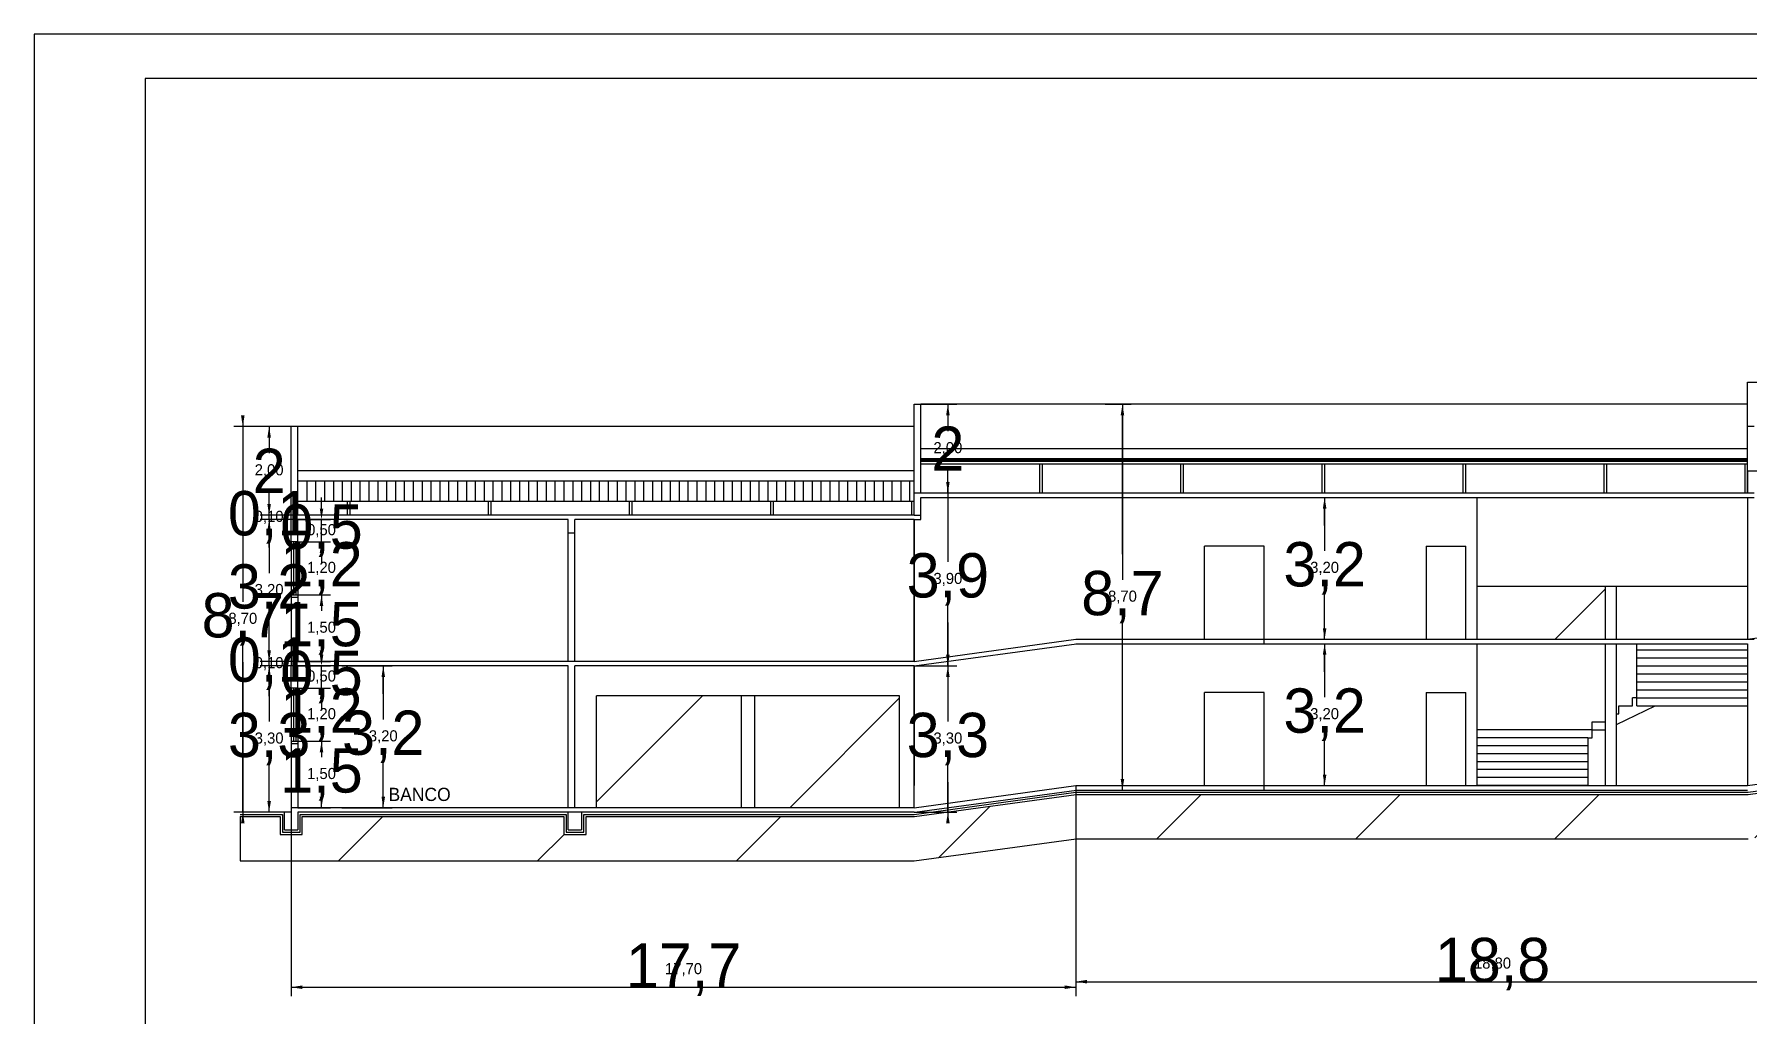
# Model space of a CAD drawing. Header units: metres. Extents: x -999 to 3200, y -1400 to 5056.
# Drawn here: x 1416.61 to 1455.26, y 4765.15 to 4787.26 of the extents above; entities that cross this region are included whole.
import ezdxf

# ---------------------------------------------------------------- set-up
doc = ezdxf.new("R2010")
doc.units = ezdxf.units.M
for name, color, linetype, true_color in [('0.1', 7, 'Continuous', 0x000001), ('0.8', 7, 'Continuous', 0x000008), ('01', 7, 'Continuous', 0x000001), ('02', 7, 'Continuous', 0x000002), ('1', 7, 'Continuous', 0x000001), ('Capa3', 7, 'Continuous', 0x000003), ('COTAS', 7, 'Continuous', 0x000008), ('LINHA FINAS', 1, 'Continuous', 0x010c03), ('PAREDE', 7, 'Continuous', 0x000005), ('S2MARGF', 7, 'Continuous', 0x000004), ('S2MARGG', 7, 'Continuous', 0x00000d), ('Vão', 7, 'Continuous', 0x000002)]:
    doc.layers.add(name, color=color, linetype=linetype, true_color=true_color)

# ---------------------------------------------------------------- blocks, each defined once
blk = doc.blocks.new('_CLOSEDFILLED')
at = {"color": 0, "linetype": 'BYBLOCK'}
blk.add_solid([(-1, 0.16), (0, 0), (-1, -0.16)], dxfattribs=at)

msp = doc.modelspace()

# ---------------------------------------------------------------- hatches: boundary and pattern name
h = msp.add_hatch()
h.set_pattern_fill('ANSI31')
h.paths.add_polyline_path([(1467.601, 4770.617), (1458.924, 4770.617), (1455.274, 4770.117), (1440.111, 4770.117), (1436.461, 4769.617), (1429.057, 4769.617), (1429.057, 4769.217), (1428.557, 4769.217), (1428.557, 4769.617), (1422.657, 4769.617), (1422.657, 4769.217), (1422.157, 4769.217), (1422.157, 4769.617), (1421.257, 4769.617), (1421.257, 4768.617), (1436.457, 4768.617), (1440.111, 4769.117), (1455.274, 4769.117), (1458.924, 4769.617), (1475.407, 4769.617), (1475.407, 4770.617), (1474.501, 4770.617), (1474.501, 4770.217), (1474.001, 4770.217), (1474.001, 4770.617), (1468.151, 4770.617), (1468.151, 4770.217), (1467.601, 4770.217), (1467.601, 4770.617)])
at = {"layer": 'COTAS'}
h = msp.add_hatch(dxfattribs=at)
h.set_pattern_fill('ANSI31', color=8)
h.paths.add_polyline_path([(1436.131, 4772.343), (1432.863, 4772.343), (1432.863, 4769.817), (1436.131, 4769.817), (1436.131, 4772.343)])
h.paths.add_polyline_path([(1432.563, 4772.343), (1429.294, 4772.343), (1429.294, 4769.817), (1432.563, 4769.817), (1432.563, 4772.343)])
h.paths.add_polyline_path([(1444.562, 4735.453), (1441.612, 4735.453), (1441.612, 4734.253), (1444.562, 4734.253), (1444.562, 4735.453)])
h.paths.add_polyline_path([(1447.712, 4735.453), (1444.812, 4735.453), (1444.812, 4734.253), (1447.712, 4734.253), (1447.712, 4735.453)])
h.paths.add_polyline_path([(1452.057, 4774.817), (1449.157, 4774.817), (1449.157, 4773.617), (1452.057, 4773.617), (1452.057, 4774.817)])
h.paths.add_polyline_path([(1455.257, 4774.817), (1452.307, 4774.817), (1452.307, 4773.617), (1455.257, 4773.617), (1455.257, 4774.817)])

# ---------------------------------------------------------------- linework, layer by layer
at = {"color": 1}
for p, q in [((1436.607, 4778.917), (1437.22, 4778.917)), ((1440.765, 4778.917), (1441.158, 4778.917)), ((1421.314, 4778.667), (1421.314, 4775.035)), ((1422.407, 4778.417), (1421.314, 4778.417)), ((1422.407, 4778.417), (1421.908, 4778.417)), ((1441.158, 4775.535), (1441.158, 4778.667)), ((1421.908, 4776.667), (1421.908, 4776.917)), ((1436.607, 4776.917), (1437.22, 4776.917)), ((1437.22, 4777.167), (1437.22, 4775.935)), ((1437.22, 4776.917), (1437.22, 4776.917)), ((1423.09, 4776.567), (1423.09, 4776.817)), ((1445.719, 4776.817), (1445.719, 4776.817)), ((1445.719, 4776.185), (1445.719, 4776.567)), ((1422.557, 4776.417), (1421.908, 4776.417)), ((1422.407, 4776.417), (1421.908, 4776.417)), ((1422.557, 4776.317), (1421.908, 4776.317)), ((1422.557, 4776.317), (1421.908, 4776.317)), ((1422.557, 4776.317), (1423.09, 4776.317)), ((1421.908, 4775.685), (1421.908, 4776.067)), ((1421.908, 4776.067), (1421.908, 4775.817)), ((1422.557, 4775.817), (1423.09, 4775.817)), ((1422.557, 4775.817), (1423.09, 4775.817)), ((1423.09, 4775.567), (1423.09, 4775.317)), ((1422.557, 4774.617), (1423.09, 4774.617)), ((1422.557, 4774.617), (1423.09, 4774.617)), ((1445.719, 4773.867), (1445.719, 4774.248)), ((1437.22, 4773.998), (1437.22, 4772.767)), ((1421.908, 4773.367), (1421.908, 4773.748)), ((1421.908, 4773.367), (1421.908, 4773.617)), ((1423.09, 4773.267), (1423.09, 4773.517)), ((1441.158, 4770.467), (1441.158, 4773.598)), ((1445.719, 4773.617), (1445.719, 4773.617)), ((1445.719, 4773.517), (1445.719, 4773.517)), ((1421.314, 4773.098), (1421.314, 4769.467)), ((1422.557, 4773.117), (1421.908, 4773.117)), ((1422.407, 4773.117), (1421.908, 4773.117)), ((1422.557, 4773.017), (1421.908, 4773.017)), ((1422.557, 4773.017), (1421.908, 4773.017)), ((1422.557, 4773.117), (1423.09, 4773.117)), ((1422.557, 4773.017), (1423.09, 4773.017)), ((1423.545, 4773.017), (1424.483, 4773.017)), ((1436.457, 4773.017), (1437.22, 4773.017)), ((1436.457, 4773.017), (1437.22, 4773.017)), ((1437.22, 4773.267), (1437.22, 4772.335)), ((1445.719, 4772.885), (1445.719, 4773.267)), ((1421.908, 4772.335), (1421.908, 4772.767)), ((1421.908, 4772.767), (1421.908, 4772.517)), ((1424.483, 4772.385), (1424.483, 4772.767)), ((1422.557, 4772.517), (1423.09, 4772.517)), ((1422.557, 4772.517), (1423.09, 4772.517)), ((1423.09, 4772.267), (1423.09, 4772.017)), ((1422.557, 4771.317), (1423.09, 4771.317)), ((1422.557, 4771.317), (1423.09, 4771.317)), ((1445.719, 4770.567), (1445.719, 4770.948)), ((1421.908, 4769.967), (1421.908, 4770.398)), ((1424.483, 4770.067), (1424.483, 4770.448)), ((1437.22, 4770.398), (1437.22, 4769.467)), ((1440.107, 4770.317), (1440.107, 4765.77)), ((1440.107, 4770.317), (1440.107, 4765.895)), ((1445.719, 4770.317), (1445.719, 4770.317)), ((1440.765, 4770.217), (1441.158, 4770.217)), ((1422.407, 4769.717), (1421.314, 4769.717)), ((1422.407, 4769.717), (1421.908, 4769.717)), ((1422.407, 4769.817), (1422.407, 4765.77)), ((1422.557, 4769.817), (1423.09, 4769.817)), ((1423.545, 4769.817), (1424.483, 4769.817)), ((1436.457, 4769.717), (1437.22, 4769.717)), ((1422.657, 4765.77), (1429.257, 4765.77)), ((1433.257, 4765.77), (1439.857, 4765.77)), ((1440.357, 4765.895), (1447.507, 4765.895)), ((1451.507, 4765.895), (1458.657, 4765.895))]:
    msp.add_line(p, q, dxfattribs=at)
at = {"color": 7}
for p, q in [((1452.757, 4770.317), (1455.257, 4770.317)), ((1421.257, 4769.617), (1421.257, 4768.617)), ((1436.457, 4768.617), (1440.111, 4769.117)), ((1440.111, 4769.117), (1455.274, 4769.117)), ((1421.257, 4768.617), (1436.457, 4768.617))]:
    msp.add_line(p, q, dxfattribs=at)
for points in [[(1436.457, 4769.667), (1440.107, 4770.167), (1455.271, 4770.167), (1458.921, 4770.667), (1467.651, 4770.667), (1467.651, 4770.267), (1468.101, 4770.267), (1468.101, 4770.667), (1474.051, 4770.667), (1474.051, 4770.267), (1474.451, 4770.267), (1474.451, 4770.667), (1475.407, 4770.667)], [(1436.464, 4769.617), (1440.111, 4770.117), (1455.274, 4770.117), (1458.924, 4770.617), (1467.601, 4770.617), (1467.601, 4770.217), (1468.151, 4770.217), (1468.151, 4770.617), (1474.001, 4770.617), (1474.001, 4770.217), (1474.501, 4770.217), (1474.501, 4770.617), (1475.407, 4770.617)], [(1421.257, 4769.667), (1422.207, 4769.667), (1422.207, 4769.267), (1422.607, 4769.267), (1422.607, 4769.667), (1428.607, 4769.667), (1428.607, 4769.267), (1429.007, 4769.267), (1429.007, 4769.667), (1436.457, 4769.667)], [(1421.257, 4769.617), (1422.157, 4769.617), (1422.157, 4769.217), (1422.657, 4769.217), (1422.657, 4769.617), (1428.557, 4769.617), (1428.557, 4769.217), (1429.057, 4769.217), (1429.057, 4769.617), (1436.457, 4769.617)]]:
    msp.add_lwpolyline(points, dxfattribs=at)
at = {"layer": '0.1', "color": 1}
for p, q in [((1455.257, 4777.687), (1436.607, 4777.687)), ((1455.257, 4777.657), (1436.607, 4777.657)), ((1455.257, 4777.627), (1436.607, 4777.627)), ((1455.257, 4777.567), (1436.607, 4777.567)), ((1436.457, 4777.187), (1422.557, 4777.187)), ((1422.757, 4777.187), (1422.757, 4776.728)), ((1422.957, 4777.187), (1422.957, 4776.728)), ((1423.157, 4777.187), (1423.157, 4776.728)), ((1423.357, 4777.187), (1423.357, 4776.728)), ((1423.557, 4777.187), (1423.557, 4776.728)), ((1423.757, 4777.187), (1423.757, 4776.728)), ((1423.957, 4777.187), (1423.957, 4776.728)), ((1424.157, 4777.187), (1424.157, 4776.728)), ((1424.357, 4777.187), (1424.357, 4776.728)), ((1424.557, 4777.187), (1424.557, 4776.728)), ((1424.757, 4777.187), (1424.757, 4776.728)), ((1424.957, 4777.187), (1424.957, 4776.728)), ((1425.157, 4777.187), (1425.157, 4776.728)), ((1425.357, 4777.187), (1425.357, 4776.728)), ((1425.557, 4777.187), (1425.557, 4776.728)), ((1425.757, 4777.187), (1425.757, 4776.728)), ((1425.957, 4777.187), (1425.957, 4776.728)), ((1426.157, 4777.187), (1426.157, 4776.728)), ((1426.357, 4777.187), (1426.357, 4776.728)), ((1426.557, 4777.187), (1426.557, 4776.728)), ((1426.757, 4777.187), (1426.757, 4776.728)), ((1426.957, 4777.187), (1426.957, 4776.728)), ((1427.157, 4777.187), (1427.157, 4776.728)), ((1427.357, 4777.187), (1427.357, 4776.728)), ((1427.557, 4777.187), (1427.557, 4776.728)), ((1427.757, 4777.187), (1427.757, 4776.728)), ((1427.957, 4777.187), (1427.957, 4776.728)), ((1428.157, 4777.187), (1428.157, 4776.728)), ((1428.357, 4777.187), (1428.357, 4776.728)), ((1428.557, 4777.187), (1428.557, 4776.728)), ((1428.757, 4777.187), (1428.757, 4776.728)), ((1428.957, 4777.187), (1428.957, 4776.728)), ((1429.157, 4777.187), (1429.157, 4776.728)), ((1429.357, 4777.187), (1429.357, 4776.728)), ((1429.557, 4777.187), (1429.557, 4776.728)), ((1429.757, 4777.187), (1429.757, 4776.728)), ((1429.957, 4777.187), (1429.957, 4776.728)), ((1430.157, 4777.187), (1430.157, 4776.728)), ((1430.357, 4777.187), (1430.357, 4776.728)), ((1430.557, 4777.187), (1430.557, 4776.728)), ((1430.757, 4777.187), (1430.757, 4776.728)), ((1430.957, 4777.187), (1430.957, 4776.728)), ((1431.157, 4777.187), (1431.157, 4776.728)), ((1431.357, 4777.187), (1431.357, 4776.728)), ((1431.557, 4777.187), (1431.557, 4776.728)), ((1431.757, 4777.187), (1431.757, 4776.728)), ((1431.957, 4777.187), (1431.957, 4776.728)), ((1432.157, 4777.187), (1432.157, 4776.728)), ((1432.357, 4777.187), (1432.357, 4776.728)), ((1432.557, 4777.187), (1432.557, 4776.728)), ((1432.757, 4777.187), (1432.757, 4776.728)), ((1432.957, 4777.187), (1432.957, 4776.728)), ((1433.157, 4777.187), (1433.157, 4776.728)), ((1433.357, 4777.187), (1433.357, 4776.728)), ((1433.557, 4777.187), (1433.557, 4776.728)), ((1433.757, 4777.187), (1433.757, 4776.728)), ((1433.957, 4777.187), (1433.957, 4776.728)), ((1434.157, 4777.187), (1434.157, 4776.728)), ((1434.357, 4777.187), (1434.357, 4776.728)), ((1434.557, 4777.187), (1434.557, 4776.728)), ((1434.757, 4777.187), (1434.757, 4776.728)), ((1434.957, 4777.187), (1434.957, 4776.728)), ((1435.157, 4777.187), (1435.157, 4776.728)), ((1435.357, 4777.187), (1435.357, 4776.728)), ((1435.557, 4777.187), (1435.557, 4776.728)), ((1435.757, 4777.187), (1435.757, 4776.728)), ((1435.957, 4777.187), (1435.957, 4776.728)), ((1436.157, 4777.187), (1436.157, 4776.728)), ((1436.357, 4777.187), (1436.357, 4776.728)), ((1436.457, 4776.728), (1422.557, 4776.728)), ((1449.157, 4771.608), (1449.157, 4772.708))]:
    msp.add_line(p, q, dxfattribs=at)
at = {"layer": '01', "color": 1}
for p, q in [((1439.29, 4777.567), (1439.29, 4776.917)), ((1439.35, 4777.567), (1439.35, 4776.917)), ((1442.471, 4777.567), (1442.471, 4776.917)), ((1442.471, 4777.567), (1442.471, 4776.917)), ((1442.471, 4777.567), (1442.471, 4776.917)), ((1442.531, 4777.567), (1442.531, 4776.917)), ((1442.531, 4777.567), (1442.531, 4776.917)), ((1442.531, 4777.567), (1442.531, 4776.917)), ((1445.653, 4777.567), (1445.653, 4776.917)), ((1445.713, 4777.567), (1445.713, 4776.917)), ((1448.834, 4777.567), (1448.834, 4776.917)), ((1448.834, 4777.567), (1448.834, 4776.917)), ((1448.894, 4777.567), (1448.894, 4776.917)), ((1448.894, 4777.567), (1448.894, 4776.917)), ((1452.016, 4777.567), (1452.016, 4776.917)), ((1452.076, 4777.567), (1452.076, 4776.917)), ((1455.197, 4777.567), (1455.197, 4776.917)), ((1423.671, 4776.728), (1423.671, 4776.417)), ((1423.671, 4776.728), (1423.671, 4776.417)), ((1423.671, 4776.728), (1423.671, 4776.417)), ((1423.731, 4776.728), (1423.731, 4776.417)), ((1423.731, 4776.728), (1423.731, 4776.417)), ((1423.731, 4776.728), (1423.731, 4776.417)), ((1426.853, 4776.728), (1426.853, 4776.417)), ((1426.913, 4776.728), (1426.913, 4776.417)), ((1430.034, 4776.728), (1430.034, 4776.417)), ((1430.034, 4776.728), (1430.034, 4776.417)), ((1430.094, 4776.728), (1430.094, 4776.417)), ((1430.094, 4776.728), (1430.094, 4776.417)), ((1433.216, 4776.728), (1433.216, 4776.417)), ((1433.276, 4776.728), (1433.276, 4776.417)), ((1436.397, 4776.728), (1436.397, 4776.417))]:
    msp.add_line(p, q, dxfattribs=at)
at = {"layer": '02', "color": 2}
for p, q in [((1452.763, 4772.117), (1452.763, 4773.517)), ((1452.763, 4773.377), (1455.257, 4773.377)), ((1452.763, 4773.197), (1455.257, 4773.197)), ((1452.763, 4773.017), (1455.257, 4773.017)), ((1452.763, 4772.837), (1455.257, 4772.837)), ((1452.763, 4772.657), (1455.257, 4772.657)), ((1452.663, 4772.117), (1452.663, 4772.297)), ((1452.763, 4772.297), (1452.663, 4772.297)), ((1452.763, 4772.477), (1455.257, 4772.477)), ((1452.763, 4772.297), (1455.257, 4772.297)), ((1452.057, 4771.757), (1452.057, 4771.937)), ((1452.307, 4771.697), (1453.179, 4772.117)), ((1452.307, 4771.937), (1452.357, 4771.937)), ((1452.357, 4771.937), (1452.357, 4772.117)), ((1452.357, 4772.117), (1452.657, 4772.117)), ((1452.657, 4772.117), (1452.663, 4772.117)), ((1452.763, 4772.117), (1455.257, 4772.117)), ((1451.757, 4771.577), (1451.757, 4771.757)), ((1451.757, 4771.757), (1452.057, 4771.757)), ((1451.757, 4771.577), (1452.057, 4771.577))]:
    msp.add_line(p, q, dxfattribs=at)
at = {"layer": '1', "color": 1}
for p, q in [((1455.257, 4779.417), (1474.257, 4779.417)), ((1455.257, 4778.917), (1436.607, 4778.917)), ((1436.457, 4778.417), (1422.407, 4778.417)), ((1436.607, 4777.917), (1455.257, 4777.917)), ((1436.457, 4777.417), (1422.557, 4777.417)), ((1436.457, 4776.917), (1436.607, 4776.917)), ((1449.157, 4773.617), (1449.157, 4776.817)), ((1455.257, 4776.817), (1455.257, 4773.617)), ((1436.457, 4776.317), (1436.457, 4773.617)), ((1422.457, 4775.817), (1422.457, 4774.617)), ((1422.507, 4775.817), (1422.507, 4774.617)), ((1444.357, 4775.717), (1443.007, 4775.717)), ((1444.357, 4773.617), (1444.357, 4775.717)), ((1448.007, 4775.717), (1448.907, 4775.717)), ((1448.007, 4775.717), (1448.007, 4773.617)), ((1448.907, 4773.617), (1448.907, 4775.717)), ((1455.257, 4774.817), (1455.257, 4773.617)), ((1436.457, 4773.617), (1436.457, 4773.117)), ((1449.157, 4770.317), (1449.157, 4773.517)), ((1452.057, 4770.317), (1452.057, 4773.517)), ((1452.307, 4770.317), (1452.307, 4773.517)), ((1455.257, 4773.517), (1455.257, 4770.317)), ((1422.407, 4773.117), (1422.407, 4773.017)), ((1436.457, 4773.017), (1436.457, 4770.317)), ((1422.457, 4772.517), (1422.457, 4771.317)), ((1422.507, 4772.517), (1422.507, 4771.317)), ((1444.357, 4772.417), (1443.007, 4772.417)), ((1444.357, 4770.317), (1444.357, 4772.417)), ((1448.007, 4772.417), (1448.907, 4772.417)), ((1448.007, 4772.417), (1448.007, 4770.317)), ((1448.907, 4770.317), (1448.907, 4772.417)), ((1451.757, 4771.577), (1449.157, 4771.577)), ((1451.757, 4771.397), (1451.757, 4771.577)), ((1451.657, 4771.397), (1449.157, 4771.397)), ((1451.657, 4771.217), (1449.157, 4771.217)), ((1451.657, 4771.397), (1451.657, 4770.317)), ((1451.657, 4771.397), (1451.757, 4771.397)), ((1451.657, 4771.037), (1449.157, 4771.037)), ((1451.657, 4770.857), (1449.157, 4770.857)), ((1451.657, 4770.677), (1449.157, 4770.677)), ((1451.657, 4770.497), (1449.157, 4770.497)), ((1451.657, 4770.317), (1449.157, 4770.317))]:
    msp.add_line(p, q, dxfattribs=at)
at = {"layer": '1', "color": 8}
for p, q in [((1436.807, 4778.917), (1437.42, 4778.917)), ((1437.22, 4778.917), (1437.22, 4778.312)), ((1440.965, 4778.917), (1441.358, 4778.917)), ((1441.158, 4778.917), (1441.158, 4774.962)), ((1422.207, 4778.417), (1421.114, 4778.417)), ((1421.314, 4778.417), (1421.314, 4774.462)), ((1422.207, 4778.417), (1421.708, 4778.417)), ((1421.908, 4778.417), (1421.908, 4777.812)), ((1437.22, 4776.917), (1437.22, 4777.521)), ((1421.908, 4776.417), (1421.908, 4777.021)), ((1436.807, 4776.917), (1437.42, 4776.917)), ((1437.22, 4776.917), (1437.22, 4775.362)), ((1421.908, 4776.417), (1421.908, 4776.667)), ((1445.719, 4776.817), (1445.719, 4775.612)), ((1422.357, 4776.417), (1421.708, 4776.417)), ((1422.207, 4776.417), (1421.708, 4776.417)), ((1422.357, 4776.317), (1421.708, 4776.317)), ((1422.357, 4776.317), (1421.708, 4776.317)), ((1421.908, 4776.317), (1421.908, 4776.417)), ((1421.908, 4776.317), (1421.908, 4775.112)), ((1421.908, 4776.317), (1421.908, 4776.067)), ((1422.757, 4776.317), (1423.29, 4776.317)), ((1423.09, 4775.817), (1423.09, 4776.317)), ((1422.757, 4775.817), (1423.29, 4775.817)), ((1422.757, 4775.817), (1423.29, 4775.817)), ((1423.09, 4775.817), (1423.09, 4776.067)), ((1423.09, 4775.817), (1423.09, 4775.612)), ((1422.757, 4774.617), (1423.29, 4774.617)), ((1422.757, 4774.617), (1423.29, 4774.617)), ((1423.09, 4774.617), (1423.09, 4774.821)), ((1423.09, 4774.617), (1423.09, 4774.262)), ((1423.09, 4774.617), (1423.09, 4774.367)), ((1437.22, 4773.017), (1437.22, 4774.571)), ((1445.719, 4773.617), (1445.719, 4774.821)), ((1421.908, 4773.117), (1421.908, 4774.321)), ((1441.158, 4770.217), (1441.158, 4774.171)), ((1421.314, 4769.717), (1421.314, 4773.671)), ((1423.09, 4773.117), (1423.09, 4773.471)), ((1445.719, 4773.517), (1445.719, 4772.312)), ((1422.357, 4773.117), (1421.708, 4773.117)), ((1422.207, 4773.117), (1421.708, 4773.117)), ((1422.357, 4773.017), (1421.708, 4773.017)), ((1422.357, 4773.017), (1421.708, 4773.017)), ((1421.908, 4773.117), (1421.908, 4773.367)), ((1421.908, 4773.017), (1421.908, 4773.117)), ((1421.908, 4773.017), (1421.908, 4771.762)), ((1421.908, 4773.017), (1421.908, 4772.767)), ((1422.757, 4773.117), (1423.29, 4773.117)), ((1422.757, 4773.017), (1423.29, 4773.017)), ((1423.09, 4772.517), (1423.09, 4773.017)), ((1423.745, 4773.017), (1424.683, 4773.017)), ((1424.483, 4773.017), (1424.483, 4771.812)), ((1436.657, 4773.017), (1437.42, 4773.017)), ((1436.657, 4773.017), (1437.42, 4773.017)), ((1437.22, 4773.017), (1437.22, 4771.762)), ((1423.09, 4772.517), (1423.09, 4772.767)), ((1422.757, 4772.517), (1423.29, 4772.517)), ((1422.757, 4772.517), (1423.29, 4772.517)), ((1423.09, 4772.517), (1423.09, 4772.312)), ((1423.09, 4771.317), (1423.09, 4771.521)), ((1445.719, 4770.317), (1445.719, 4771.521)), ((1422.757, 4771.317), (1423.29, 4771.317)), ((1422.757, 4771.317), (1423.29, 4771.317)), ((1423.09, 4771.317), (1423.09, 4770.962)), ((1423.09, 4771.317), (1423.09, 4771.067)), ((1421.908, 4769.717), (1421.908, 4770.971)), ((1424.483, 4769.817), (1424.483, 4771.021)), ((1437.22, 4769.717), (1437.22, 4770.971)), ((1423.09, 4769.817), (1423.09, 4770.171)), ((1440.107, 4770.117), (1440.107, 4765.57)), ((1440.107, 4770.117), (1440.107, 4765.695)), ((1440.965, 4770.217), (1441.358, 4770.217)), ((1422.207, 4769.717), (1421.114, 4769.717)), ((1422.207, 4769.717), (1421.708, 4769.717)), ((1422.407, 4769.617), (1422.407, 4765.57)), ((1422.757, 4769.817), (1423.29, 4769.817)), ((1423.745, 4769.817), (1424.683, 4769.817)), ((1436.657, 4769.717), (1437.42, 4769.717)), ((1422.407, 4765.77), (1440.107, 4765.77)), ((1440.107, 4765.895), (1458.907, 4765.895))]:
    msp.add_line(p, q, dxfattribs=at)
at = {"layer": 'Capa3', "color": 3}
for p, q in [((1449.157, 4774.817), (1455.257, 4774.817)), ((1452.057, 4773.617), (1452.057, 4774.817)), ((1452.307, 4773.617), (1452.307, 4774.817)), ((1432.563, 4772.343), (1429.294, 4772.343)), ((1429.294, 4769.817), (1429.294, 4772.343)), ((1432.563, 4769.817), (1432.563, 4772.343)), ((1432.863, 4772.343), (1432.563, 4772.343)), ((1432.863, 4769.817), (1432.863, 4772.343)), ((1436.131, 4772.343), (1432.863, 4772.343)), ((1436.131, 4769.817), (1436.131, 4772.343))]:
    msp.add_line(p, q, dxfattribs=at)
at = {"layer": 'Defpoints'}
for p in [(1436.607, 4778.917), (1437.22, 4778.917), (1440.765, 4778.917), (1441.158, 4778.917), (1421.908, 4778.417), (1422.407, 4778.417), (1422.407, 4778.417), (1436.607, 4776.917), (1437.22, 4776.917), (1445.719, 4776.817), (1445.719, 4776.817), (1421.908, 4776.417), (1421.908, 4776.317), (1422.407, 4776.417), (1422.557, 4776.417), (1422.557, 4776.317), (1422.557, 4776.317), (1422.557, 4776.317), (1423.09, 4776.317), (1422.557, 4775.817), (1422.557, 4775.817), (1423.09, 4775.817), (1422.557, 4774.617), (1422.557, 4774.617), (1423.09, 4774.617), (1445.719, 4773.617), (1445.719, 4773.517), (1445.719, 4773.517), (1421.908, 4773.117), (1421.908, 4773.017), (1422.407, 4773.117), (1422.557, 4773.117), (1422.557, 4773.117), (1422.557, 4773.017), (1422.557, 4773.017), (1422.557, 4773.017), (1423.09, 4773.017), (1423.545, 4773.017), (1424.483, 4773.017), (1436.457, 4773.017), (1436.457, 4773.017), (1437.22, 4773.017), (1422.557, 4772.517), (1422.557, 4772.517), (1423.09, 4772.517), (1422.557, 4771.317), (1422.557, 4771.317), (1423.09, 4771.317), (1440.107, 4770.317), (1440.107, 4770.317), (1445.719, 4770.317), (1440.765, 4770.217), (1421.314, 4769.717), (1422.407, 4769.817), (1422.407, 4769.717), (1422.407, 4769.717), (1422.557, 4769.817), (1423.545, 4769.817), (1436.457, 4769.717), (1437.22, 4769.717), (1440.107, 4765.77)]:
    msp.add_point(p, dxfattribs=at)
at = {"layer": 'LINHA FINAS', "color": 1, "true_color": 0x010c03}
for p, q in [((1436.457, 4773.117), (1436.457, 4776.317)), ((1443.007, 4773.617), (1443.007, 4775.717)), ((1444.357, 4773.517), (1444.357, 4775.717)), ((1436.457, 4769.817), (1436.457, 4773.017)), ((1443.007, 4770.317), (1443.007, 4772.417)), ((1444.357, 4770.217), (1444.357, 4772.417))]:
    msp.add_line(p, q, dxfattribs=at)
at = {"layer": 'PAREDE', "color": 5}
for p, q in [((1455.257, 4777.417), (1455.257, 4779.417)), ((1436.457, 4776.917), (1436.457, 4778.917)), ((1436.457, 4778.917), (1436.607, 4778.917)), ((1436.607, 4776.917), (1436.607, 4778.917)), ((1422.407, 4775.817), (1422.407, 4778.417)), ((1422.557, 4776.417), (1422.557, 4778.417)), ((1455.407, 4778.417), (1455.257, 4778.417)), ((1455.257, 4777.417), (1474.257, 4777.417)), ((1455.257, 4777.417), (1455.257, 4776.917)), ((1455.257, 4776.917), (1455.257, 4777.417)), ((1436.457, 4776.917), (1455.257, 4776.917)), ((1436.457, 4776.417), (1436.457, 4776.917)), ((1455.257, 4776.917), (1455.407, 4776.917)), ((1436.607, 4776.817), (1455.257, 4776.817)), ((1436.607, 4776.317), (1436.607, 4776.817)), ((1455.257, 4776.817), (1455.407, 4776.817)), ((1436.457, 4776.417), (1422.407, 4776.417)), ((1428.657, 4776.317), (1422.557, 4776.317)), ((1422.557, 4775.817), (1422.557, 4776.317)), ((1428.657, 4773.117), (1428.657, 4776.317)), ((1436.457, 4776.317), (1428.807, 4776.317)), ((1428.807, 4773.117), (1428.807, 4776.317)), ((1436.457, 4776.417), (1436.607, 4776.417)), ((1436.457, 4776.317), (1436.607, 4776.317)), ((1422.407, 4776.017), (1422.557, 4776.017)), ((1422.557, 4775.817), (1422.407, 4775.817)), ((1428.657, 4776.017), (1428.807, 4776.017)), ((1422.407, 4774.617), (1422.407, 4773.117)), ((1422.407, 4774.617), (1422.557, 4774.617)), ((1422.407, 4774.567), (1422.557, 4774.567)), ((1422.557, 4774.617), (1422.557, 4773.117)), ((1455.257, 4773.617), (1458.907, 4774.117)), ((1436.457, 4773.117), (1440.107, 4773.617)), ((1436.457, 4773.016), (1440.121, 4773.517)), ((1440.107, 4773.617), (1455.257, 4773.617)), ((1440.107, 4773.617), (1455.257, 4773.617)), ((1440.107, 4773.517), (1455.257, 4773.517)), ((1440.114, 4773.517), (1455.257, 4773.517)), ((1455.257, 4773.617), (1455.407, 4773.617)), ((1436.457, 4773.117), (1422.407, 4773.117)), ((1436.457, 4773.117), (1422.407, 4773.117)), ((1422.407, 4772.517), (1422.407, 4773.017)), ((1428.657, 4773.017), (1422.557, 4773.017)), ((1428.657, 4773.017), (1422.557, 4773.017)), ((1422.557, 4772.517), (1422.557, 4773.017)), ((1428.657, 4769.817), (1428.657, 4773.017)), ((1436.457, 4773.017), (1428.807, 4773.017)), ((1428.807, 4769.817), (1428.807, 4773.017)), ((1436.457, 4773.017), (1428.807, 4773.017)), ((1422.557, 4772.717), (1422.407, 4772.717)), ((1422.407, 4772.717), (1422.557, 4772.717)), ((1422.557, 4772.517), (1422.407, 4772.517)), ((1422.407, 4771.317), (1422.557, 4771.317)), ((1422.407, 4771.317), (1422.407, 4769.717)), ((1422.407, 4771.267), (1422.557, 4771.267)), ((1422.557, 4771.317), (1422.557, 4769.817)), ((1455.257, 4770.317), (1458.907, 4770.817)), ((1436.457, 4769.817), (1440.107, 4770.317)), ((1440.107, 4770.317), (1455.257, 4770.317)), ((1436.471, 4769.717), (1440.121, 4770.217)), ((1440.107, 4770.217), (1455.257, 4770.217)), ((1422.407, 4769.717), (1422.257, 4769.717)), ((1422.257, 4769.317), (1422.257, 4769.717)), ((1436.457, 4769.817), (1422.407, 4769.817)), ((1436.457, 4769.717), (1422.557, 4769.717)), ((1422.557, 4769.717), (1422.557, 4769.317)), ((1428.653, 4769.317), (1428.653, 4769.717)), ((1428.953, 4769.717), (1428.953, 4769.317)), ((1422.257, 4769.317), (1422.557, 4769.317)), ((1428.653, 4769.317), (1428.953, 4769.317))]:
    msp.add_line(p, q, dxfattribs=at)
at = {"layer": 'S2MARGF', "color": 4}
msp.add_lwpolyline([(1416.61, 4703.163), (1522.01, 4703.163), (1522.01, 4787.263), (1416.61, 4787.263)], close=True, dxfattribs=at)
at = {"layer": 'S2MARGG', "color": 13}
for p, q in [((1521.01, 4786.263), (1419.11, 4786.263)), ((1419.11, 4786.263), (1419.11, 4704.163))]:
    msp.add_line(p, q, dxfattribs=at)
at = {"layer": 'Vão', "color": 2}
for p, q in [((1422.407, 4775.817), (1422.407, 4774.617)), ((1422.557, 4775.817), (1422.557, 4774.617)), ((1422.407, 4772.517), (1422.407, 4771.317)), ((1422.557, 4772.517), (1422.557, 4771.317))]:
    msp.add_line(p, q, dxfattribs=at)

# ---------------------------------------------------------------- block references
at = {"layer": '1', "color": 1, "xscale": 0.25, "yscale": 0.25}
for p, rotation in [((1437.22, 4778.917), 90), ((1441.158, 4778.917), 90), ((1421.314, 4778.417), 270), ((1421.908, 4778.417), 90), ((1437.22, 4776.917), 270), ((1437.22, 4776.917), 270), ((1421.908, 4776.417), 270), ((1421.908, 4776.417), 270), ((1423.09, 4776.317), 270), ((1445.719, 4776.817), 90), ((1421.908, 4776.317), 90), ((1421.908, 4776.317), 90), ((1423.09, 4775.817), 90), ((1423.09, 4775.817), 90), ((1423.09, 4774.617), 270), ((1423.09, 4774.617), 90), ((1445.719, 4773.617), 270), ((1445.719, 4773.517), 90), ((1421.908, 4773.117), 270), ((1421.908, 4773.117), 270), ((1421.908, 4773.017), 90), ((1421.908, 4773.017), 90), ((1423.09, 4773.117), 270), ((1423.09, 4773.017), 270), ((1424.483, 4773.017), 90), ((1437.22, 4773.017), 270), ((1437.22, 4773.017), 90), ((1423.09, 4772.517), 90), ((1423.09, 4772.517), 90), ((1423.09, 4771.317), 270), ((1423.09, 4771.317), 90), ((1441.158, 4770.217), 270), ((1445.719, 4770.317), 270), ((1421.908, 4769.717), 270), ((1423.09, 4769.817), 270), ((1424.483, 4769.817), 270), ((1421.314, 4769.717), 90), ((1437.22, 4769.717), 90), ((1422.407, 4765.77), 180), ((1440.107, 4765.895), 180)]:
    msp.add_blockref('_CLOSEDFILLED', p, dxfattribs=dict(at, rotation=rotation))
msp.add_blockref('_CLOSEDFILLED', (1440.107, 4765.77), dxfattribs=at)

# ---------------------------------------------------------------- texts
at = {"layer": '0.8', "color": 8, "extrusion": (-0.141435, 3.16192e-13, 0.989948), "insert": (1424.601, 4769.966), "char_height": 0.298, "width": 2.42764, "attachment_point": 7, "text_direction": (0.989948, 0, 0.141435)}
msp.add_mtext('BANCO', dxfattribs=at)
at = {"layer": '1', "color": 1, "char_height": 1, "attachment_point": 5}
for s, insert in [('2', (1437.22, 4777.917)), ('2', (1421.908, 4777.417)), ('0,1', (1421.908, 4776.367)), ('0,5', (1423.09, 4776.067)), ('1,2', (1423.09, 4775.217)), ('3,2', (1445.719, 4775.217)), ('3,2', (1421.908, 4774.717)), ('3,9', (1437.22, 4774.967)), ('8,7', (1441.158, 4774.567)), ('8,7', (1421.314, 4774.067)), ('1,5', (1423.09, 4773.867)), ('0,1', (1421.908, 4773.067)), ('0,5', (1423.09, 4772.767)), ('1,2', (1423.09, 4771.917)), ('3,2', (1445.719, 4771.917)), ('3,3', (1421.908, 4771.367)), ('3,2', (1424.483, 4771.417)), ('3,3', (1437.22, 4771.367)), ('1,5', (1423.09, 4770.567)), ('18,8', (1449.507, 4766.291)), ('17,7', (1431.257, 4766.166))]:
    msp.add_mtext(s, dxfattribs=dict(at, insert=insert))
at = {"layer": '1', "color": 8, "char_height": 0.25, "attachment_point": 5}
for s, insert in [('2,00', (1437.22, 4777.917)), ('2,00', (1421.908, 4777.417)), ('0,10', (1421.908, 4776.367)), ('0,50', (1423.09, 4776.067)), ('1,20', (1423.09, 4775.217)), ('3,20', (1445.719, 4775.217)), ('3,90', (1437.22, 4774.967)), ('3,20', (1421.908, 4774.717)), ('8,70', (1441.158, 4774.567)), ('8,70', (1421.314, 4774.067)), ('1,50', (1423.09, 4773.867)), ('0,10', (1421.908, 4773.067)), ('0,50', (1423.09, 4772.767)), ('1,20', (1423.09, 4771.917)), ('3,20', (1445.719, 4771.917)), ('3,30', (1421.908, 4771.367)), ('3,20', (1424.483, 4771.417)), ('3,30', (1437.22, 4771.367)), ('1,50', (1423.09, 4770.567)), ('18,80', (1449.507, 4766.291)), ('17,70', (1431.257, 4766.166))]:
    msp.add_mtext(s, dxfattribs=dict(at, insert=insert))

doc.saveas('drawing.dxf')
